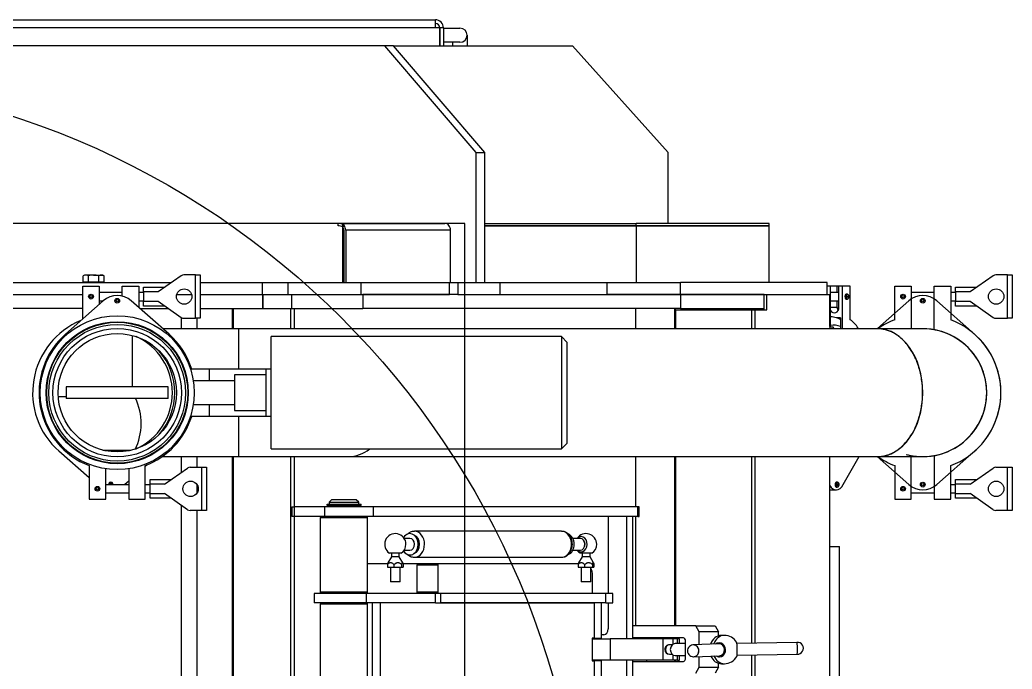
# Model space of a CAD drawing. Extents: x -681219 to -550379, y -242630 to -158199.
# Drawn here: x -602339 to -601501, y -232383 to -231834 of the extents above; entities that cross this region are included whole.
import ezdxf
from ezdxf.lldxf.tags import DXFTag

# ---------------------------------------------------------------- set-up
doc = ezdxf.new("R2010")
doc.units = 0
doc.header["$LTSCALE"] = 1000
doc.linetypes.add('DASHED2', pattern=[9.525, 6.35, -3.175])
doc.layers.get('0').update_dxf_attribs({"linetype": 'CONTINUOUS'})
doc.layers.add('center', color=253, linetype='CENTER2')
doc.layers.add('interface', color=251, linetype='DASHED2')
tags = doc.linetypes.add('CENTER2', pattern=[28.575, 19.05, -3.175, 3.175, -3.175]).pattern_tags.tags
tags[10:11] = [DXFTag(74, 4), DXFTag(75, 0), DXFTag(340, '0'), DXFTag(46, 0.0), DXFTag(50, 0.0), DXFTag(44, 0.0), DXFTag(45, 0.0)]
tags[8:9] = [DXFTag(74, 4), DXFTag(75, 0), DXFTag(340, '0'), DXFTag(46, 0.0), DXFTag(50, 0.0), DXFTag(44, 0.0), DXFTag(45, 0.0)]
tags[6:7] = [DXFTag(74, 4), DXFTag(75, 0), DXFTag(340, '0'), DXFTag(46, 0.0), DXFTag(50, 0.0), DXFTag(44, 0.0), DXFTag(45, 0.0)]
tags[4:5] = [DXFTag(74, 4), DXFTag(75, 0), DXFTag(340, '0'), DXFTag(46, 0.0), DXFTag(50, 0.0), DXFTag(44, 0.0), DXFTag(45, 0.0)]

# ---------------------------------------------------------------- blocks, each defined once
blk = doc.blocks.new('CYPJ15001B0001XY_A_CYPJ1000_V_1')
at = {"color": 0, "linetype": 'ByBlock', "lineweight": -2}
for p, q in [((-731.55, 1061.09), (-694.9, 1061.09)), ((-731.55, 1057.09), (-731.55, 1061.09)), ((-694.9, 1057.09), (-731.55, 1057.09)), ((-731.55, 1057.09), (-731.55, 1047.35)), ((-694.9, 1061.09), (-694.9, 1057.09)), ((-694.9, 1047.35), (-694.9, 1057.09)), ((-569.1, 1057.09), (-569.1, 1061.09)), ((-569.1, 1061.09), (-532.45, 1061.09)), ((-569.1, 1047.35), (-569.1, 1057.09)), ((-532.45, 1057.09), (-569.1, 1057.09)), ((-532.45, 1061.09), (-532.45, 1057.09)), ((-532.45, 1057.09), (-532.45, 1047.35)), ((-730.83, 1045.05), (-717.23, 1025.63)), ((-709.23, 1025.63), (-695.62, 1045.05)), ((-554.77, 1025.63), (-568.38, 1045.05)), ((-533.17, 1045.05), (-546.77, 1025.63)), ((-721.23, 1013.34), (-721.23, 1031.34)), ((-705.23, 1031.34), (-705.23, 1013.34)), ((-558.77, 1013.34), (-558.77, 1031.34)), ((-542.77, 1031.34), (-542.77, 1013.34)), ((-717.23, 1025.63), (-717.23, 1013.34)), ((-681.43, 1029.38), (-709.68, 997.46)), ((-709.23, 1013.34), (-709.23, 1025.63)), ((-582.57, 1029.38), (-554.32, 997.46)), ((-554.77, 1025.63), (-554.77, 1013.34)), ((-546.77, 1013.34), (-546.77, 1025.63)), ((-722, 1009.34), (-693.6, 1009.34)), ((-722, 995.34), (-722, 1009.34)), ((-717.23, 1013.34), (-721.23, 1013.34)), ((-717.23, 1013.34), (-709.23, 1013.34)), ((-716.73, 1013.34), (-716.73, 1009.34)), ((-709.73, 1009.34), (-709.73, 1013.34)), ((-705.23, 1013.34), (-709.23, 1013.34)), ((-542, 1009.34), (-570.4, 1009.34)), ((-554.77, 1013.34), (-558.77, 1013.34)), ((-546.77, 1013.34), (-554.77, 1013.34)), ((-554.27, 1013.34), (-554.27, 1009.34)), ((-547.27, 1009.34), (-547.27, 1013.34)), ((-542.77, 1013.34), (-546.77, 1013.34)), ((-542, 995.34), (-542, 1009.34)), ((-685.12, 995.34), (-722, 995.34)), ((-716.73, 995.34), (-716.73, 975.95)), ((-578.88, 995.34), (-542, 995.34)), ((-547.27, 975.95), (-547.27, 995.34)), ((-686, 985.65), (-686, 947.28)), ((-578, 947.28), (-578, 985.65)), ((-722, 975.95), (-686, 975.95)), ((-722, 961.95), (-722, 975.95)), ((-709.68, 973.83), (-686.21, 947.31)), ((-542, 975.95), (-578, 975.95)), ((-554.32, 973.83), (-578, 947.08)), ((-542, 961.95), (-542, 975.95)), ((-693.6, 961.95), (-722, 961.95)), ((-570.4, 961.95), (-542, 961.95)), ((-686, 947.46), (-686, 500.57)), ((-578, 500.57), (-578, 947.46)), ((-554.32, 918.48), (-578, 931.86)), ((-693.6, 924.42), (-722, 924.42)), ((-722, 924.42), (-722, 917.42)), ((-715.14, 921.79), (-715.14, 920.92)), ((-711.14, 920.92), (-711.14, 921.79)), ((-722, 917.42), (-722, 914.82)), ((-722, 917.42), (-686, 917.42)), ((-722, 914.82), (-722, 913.33)), ((-704.01, 914.82), (-722, 914.82)), ((-716.73, 913.33), (-722, 913.33)), ((-722, 913.33), (-722, 907.72)), ((-716.73, 914.82), (-716.73, 907.72)), ((-709.73, 907.72), (-709.73, 914.82)), ((-704.01, 913.33), (-709.73, 913.33)), ((-704.01, 913.33), (-704.01, 907.72)), ((-695.26, 916.12), (-695.26, 912.66)), ((-695.26, 916.12), (-686, 916.12)), ((-556.32, 913.44), (-556.32, 912.57)), ((-552.32, 912.57), (-552.32, 913.44)), ((-502, 907), (-502, 915.2)), ((-257, 915.2), (-502, 915.2)), ((-725, 905), (-725, 781)), ((-715, 905), (-725, 905)), ((-687.25, 907.72), (-722, 907.72)), ((-722, 907.72), (-722, 905)), ((-715, 853.86), (-715, 907)), ((-687.98, 907), (-715, 907)), ((-696, 907.81), (-696, 907.72)), ((-686.38, 910.5), (-687.25, 910)), ((-687.25, 910), (-686, 910)), ((-687.25, 910), (-687.25, 907)), ((-686.38, 910.5), (-686, 910.5)), ((690.02, 907), (-578, 907)), ((-549.85, 907), (-549.85, 912.57)), ((-421.1, 879.35), (-420.19, 828.66)), ((-410.19, 828.84), (-411.1, 879.53)), ((-775, 856), (-775, 743.47)), ((-773, 856), (-775, 856)), ((-773, 856), (-773, 743.47)), ((-773, 743.47), (-773, 856)), ((-725, 856), (-773, 856)), ((-702, 853.86), (-715, 853.86)), ((-715, 851.62), (-715, 853.86)), ((-715, 851.62), (-715, 781)), ((-715, 781), (-715, 851.62)), ((-702, 851.62), (-715, 851.62)), ((-703, 843.56), (-703, 851.62)), ((-702.6, 849.56), (-703, 848.86)), ((-702, 844.09), (-702, 853.86)), ((-703, 841.82), (-703, 843.56)), ((-703, 843.56), (-702, 843.56)), ((-703, 781), (-703, 841.82)), ((-686, 844.09), (-702, 844.09)), ((-702, 841.37), (-702, 844.09)), ((-686, 841.37), (-702, 841.37)), ((-702, 777.15), (-702, 841.37)), ((-420.47, 844.09), (-578, 844.09)), ((-420.42, 841.37), (-578, 841.37)), ((-164.37, 844.09), (-410.46, 844.09)), ((-164.23, 841.37), (-410.42, 841.37)), ((-435, 810.25), (-430, 813.12)), ((-426.63, 813.12), (-430, 813.12)), ((-430, 813.12), (-430, 796.73)), ((-427, 818.11), (-427, 815.53)), ((-419.81, 813.5), (-418.9, 791.86)), ((-408.91, 792.28), (-409.82, 813.92)), ((-400, 813.12), (-403.37, 813.12)), ((-403, 815.53), (-403, 818.11)), ((-400, 796.73), (-400, 813.12)), ((-400, 813.12), (-395, 810.25)), ((-435, 793.86), (-435, 810.25)), ((-430, 796.73), (-435, 793.86)), ((-419.1, 796.73), (-430, 796.73)), ((-400, 796.73), (-409.09, 796.73)), ((-395, 793.86), (-400, 796.73)), ((-435, 793.86), (-435, 740.5)), ((-725, 719), (-725, 781)), ((-715, 781), (-725, 781)), ((-715, 719), (-715, 781)), ((-715, 781), (-715, 719)), ((-715, 781), (-703, 781)), ((-703, 781), (-703, 512.79)), ((-425, 783.55), (-425, 741.15)), ((-424, 780.14), (-424, 778.43)), ((-420, 780.14), (-424, 780.14)), ((-408, 785.27), (-422, 785.27)), ((-420, 785.27), (-420, 776.55)), ((-410, 776.55), (-410, 785.27)), ((-406, 780.14), (-410, 780.14)), ((-406, 778.43), (-406, 780.14)), ((-405, 741.15), (-405, 783.55)), ((-703, 776.57), (-686, 776.57)), ((-703, 776.28), (-686, 776.28)), ((-703, 775.98), (-686, 775.98)), ((-702, 777.15), (-702, 776.57)), ((-686, 777.15), (-702, 777.15)), ((-686, 776.57), (-702, 776.57)), ((-435, 777.15), (-578, 777.15)), ((-578, 776.57), (-435, 776.57)), ((-435, 776.57), (-578, 776.57)), ((-578, 776.28), (-435, 776.28)), ((-578, 775.98), (-435, 775.98)), ((-424, 777.15), (-425, 777.15)), ((-425, 776.57), (-424, 776.57)), ((-424, 776.57), (-425, 776.57)), ((-425, 776.28), (-424, 776.28)), ((-425, 775.98), (-424, 775.98)), ((-424, 778.43), (-424, 774.5)), ((-420, 778.43), (-424, 778.43)), ((-424, 774.5), (-424, 766.52)), ((-424, 774.5), (-419.33, 774.5)), ((-419, 774.09), (-419, 771.68)), ((-411, 771.68), (-411, 774.09)), ((-410.67, 774.5), (-406, 774.5)), ((-406, 778.43), (-410, 778.43)), ((-406, 778.43), (-406, 774.5)), ((-405, 777.15), (-406, 777.15)), ((-406, 776.57), (-405, 776.57)), ((-405, 776.57), (-406, 776.57)), ((-406, 776.28), (-405, 776.28)), ((-406, 775.98), (-405, 775.98)), ((-406, 774.5), (-406, 766.52)), ((-835, 770.66), (-925, 689.77)), ((-775, 770.66), (-835, 770.66)), ((-424, 766.52), (-424, 721.66)), ((-406, 766.52), (-424, 766.52)), ((-406, 766.52), (-406, 721.66)), ((-535.5, 746.11), (-535.5, 744.94)), ((-527.5, 746.11), (-535.5, 746.11)), ((-527.5, 744.94), (-527.5, 746.11)), ((-424, 752.75), (-425, 752.75)), ((-405, 752.75), (-406, 752.75)), ((-775, 615.85), (-775, 743.47)), ((-773, 743.47), (-775, 743.47)), ((-773, 615.85), (-773, 743.47)), ((-773, 743.47), (-773, 615.85)), ((-773, 743.47), (-725, 743.47)), ((-686, 743.31), (-703, 743.31)), ((-535.5, 743.31), (-578, 743.31)), ((-535.5, 744.94), (-535.5, 521.81)), ((-527.5, 744.94), (-535.5, 744.94)), ((-527.5, 744.94), (-527.5, 521.81)), ((-435, 743.31), (-527.5, 743.31)), ((-527.5, 740.5), (-424, 740.5)), ((-425, 741.15), (-425, 740.5)), ((-406, 740.5), (-167, 740.5)), ((-405, 741.15), (-405, 740.5)), ((-527.5, 735.35), (-424, 735.35)), ((-406, 735.35), (-167, 735.35)), ((-462.5, 723.98), (-462.5, 718.12)), ((-454.5, 723.98), (-462.5, 723.98)), ((-454.5, 718.12), (-454.5, 723.98)), ((-424, 721.66), (-406, 721.66)), ((-424, 706.54), (-424, 721.66)), ((-406, 721.66), (-406, 706.54)), ((-725, 628.65), (-725, 719)), ((-715, 719), (-725, 719)), ((-715, 628.65), (-715, 719)), ((-527.5, 720.04), (-462.5, 720.04)), ((-462.5, 718.12), (-462.5, 578.72)), ((-454.5, 718.12), (-462.5, 718.12)), ((-454.5, 720.04), (-432.5, 720.04)), ((-454.5, 718.12), (-454.5, 578.72)), ((-424.5, 714.33), (-454.5, 714.33)), ((-427.5, 716.21), (-427.5, 714.33)), ((-424.5, 708.47), (-424.5, 714.33)), ((-405.5, 714.33), (-405.5, 708.47)), ((-167.5, 714.33), (-405.5, 714.33)), ((-496.42, 706.24), (-496.42, 696.35)), ((-493.27, 704.64), (-496.42, 704.64)), ((-488.38, 707.54), (-493.27, 704.64)), ((-493.27, 704.64), (-493.27, 697.95)), ((-486.93, 707.96), (-484.7, 707.96)), ((-486.93, 706.75), (-484.7, 706.75)), ((-484.7, 706.75), (-484.7, 707.96)), ((-484.7, 700.09), (-484.7, 706.75)), ((-472.17, 705.3), (-484.7, 705.3)), ((-462.5, 706.79), (-477.5, 706.79)), ((-472.17, 705.3), (-472.17, 697.3)), ((-454.5, 578.72), (-454.5, 708.47)), ((-424.5, 708.47), (-454.5, 708.47)), ((-424.5, 708.47), (-424.5, 706.54)), ((-424.5, 706.54), (-405.5, 706.54)), ((-405.5, 706.79), (-406, 706.79)), ((-167.5, 708.47), (-405.5, 708.47)), ((-405.5, 706.54), (-405.5, 708.47)), ((-508.93, 696.56), (-508.93, 690.16)), ((-505.55, 700.21), (-505.89, 700.1)), ((-501.97, 700.1), (-502.31, 700.21)), ((-498.93, 690.16), (-498.93, 696.56)), ((-496.42, 697.95), (-493.27, 697.95)), ((-493.27, 697.95), (-488.38, 695.05)), ((-486.93, 700.09), (-484.7, 700.09)), ((-484.7, 694.63), (-484.7, 700.09)), ((-484.7, 697.3), (-472.17, 697.3)), ((-925, 538.7), (-925, 689.77)), ((-487.5, 694.76), (-487.5, 575.54)), ((-486.93, 694.63), (-484.7, 694.63)), ((-674.5, 685.44), (-679.5, 680.44)), ((-679.5, 680.44), (-584.5, 680.44)), ((-679.5, 680.44), (-679.5, 435.44)), ((-589.5, 685.44), (-674.5, 685.44)), ((-584.5, 680.44), (-589.5, 685.44)), ((-584.5, 435.44), (-584.5, 680.44)), ((-514.93, 680.57), (-514.93, 556.46)), ((-492.93, 556.46), (-492.93, 680.57)), ((-715, 628.65), (-725, 628.65)), ((-725, 593.14), (-725, 628.65)), ((-715, 593.14), (-715, 628.65)), ((-835, 615.85), (-925, 538.7)), ((-725, 615.85), (-835, 615.85)), ((-835, 608.64), (-835, 615.85)), ((-835, 608.64), (-925, 531.49)), ((-725, 608.64), (-835, 608.64)), ((-934, 600.85), (-925, 600.85)), ((-940, 580.85), (-940, 594.85)), ((-928, 594.85), (-928, 580.85)), ((-925, 588.85), (-928, 588.85)), ((-725, 586.85), (-769.2, 586.85)), ((-769.2, 586.85), (-769.2, 498.35)), ((-725, 511.5), (-725, 593.14)), ((-725, 593.14), (-715, 593.14)), ((-715, 593.14), (-715, 586.1)), ((-940.2, 580.85), (-940.2, 577.85)), ((-940.2, 580.85), (-925, 580.85)), ((-775, 495.75), (-775, 582.03)), ((-715, 586.1), (-725, 586.1)), ((-715, 511.5), (-715, 586.1)), ((-715, 586.1), (-715, 512.79)), ((-462.5, 578.72), (-462.5, 574.04)), ((-454.5, 578.72), (-462.5, 578.72)), ((-454.5, 574.04), (-454.5, 578.72)), ((-947, 27.65), (-947, 574.05)), ((-940.2, 574.05), (-947, 574.05)), ((-940.2, 577.85), (-925, 577.85)), ((-925, 577.84), (-940.2, 577.84)), ((-940.2, 577.84), (-940.2, 574.05)), ((-940.2, 574.05), (-940.2, 27.65)), ((-486.5, 576.54), (-487.5, 575.54)), ((-487.5, 575.54), (-487.5, 559.54)), ((-486.5, 558.54), (-486.5, 576.54)), ((-463.5, 576.54), (-486.5, 576.54)), ((-463.5, 576.54), (-463.5, 558.54)), ((-462.5, 575.54), (-463.5, 576.54)), ((-462.5, 574.04), (-462.5, 515.95)), ((-454.5, 574.04), (-462.5, 574.04)), ((-454.5, 574.04), (-454.5, 515.95)), ((-508.12, 558.85), (-509.32, 558.16)), ((-498.54, 558.16), (-499.74, 558.85)), ((-487.5, 559.54), (-487.5, 546.79)), ((-487.5, 559.54), (-486.5, 558.54)), ((-486.5, 558.54), (-463.5, 558.54)), ((-463.5, 558.54), (-462.5, 559.54)), ((-508.93, 552.62), (-508.93, 547.73)), ((-498.93, 547.73), (-498.93, 552.62)), ((-496.42, 545.2), (-496.42, 535.31)), ((-488.38, 546.5), (-493.27, 543.6)), ((-486.93, 546.92), (-484.7, 546.92)), ((-484.7, 545.71), (-486.93, 545.71)), ((-484.7, 545.71), (-484.7, 546.92)), ((-484.7, 539.05), (-484.7, 545.71)), ((-925, 538.7), (-925, 531.49)), ((-493.27, 543.6), (-496.42, 543.6)), ((-496.42, 536.91), (-493.27, 536.91)), ((-493.27, 543.6), (-493.27, 536.91)), ((-493.27, 536.91), (-488.38, 534.01)), ((-486.93, 539.05), (-484.7, 539.05)), ((-472.17, 544.25), (-484.7, 544.25)), ((-484.7, 533.59), (-484.7, 539.05)), ((-484.7, 536.25), (-472.17, 536.25)), ((-472.17, 544.25), (-472.17, 536.25)), ((-925, 531.49), (-925, 45.59)), ((-487.5, 533.72), (-487.5, 516.81)), ((-486.93, 533.59), (-484.7, 533.59)), ((-535.5, 521.81), (-535.5, 480.73)), ((-527.5, 521.81), (-535.5, 521.81)), ((-527.5, 521.81), (-527.5, 480.73)), ((-454.5, 527.48), (454.5, 527.48)), ((-389.5, 521), (-454.5, 521)), ((-725, 449.88), (-725, 511.5)), ((-715, 511.5), (-725, 511.5)), ((-715, 512.79), (-703, 512.79)), ((-715, 449.88), (-715, 511.5)), ((-703, 452.47), (-703, 512.79)), ((-537.8, 483.12), (-537.8, 511.32)), ((-536.6, 511.32), (-537.8, 511.32)), ((-536.6, 483.12), (-536.6, 511.32)), ((-526.5, 516.81), (-527.5, 515.81)), ((-526.5, 476.81), (-526.5, 516.81)), ((-463.5, 516.81), (-526.5, 516.81)), ((-463.5, 516.81), (-463.5, 476.81)), ((-462.5, 515.81), (-463.5, 516.81)), ((-462.5, 515.95), (-462.5, 471.81)), ((-454.5, 515.95), (-462.5, 515.95)), ((-453.5, 516.81), (-454.5, 515.81)), ((-454.5, 515.95), (-454.5, 471.81)), ((-453.5, 476.81), (-453.5, 516.81)), ((-390.5, 516.81), (-453.5, 516.81)), ((-539.5, 509.31), (-541.5, 507.31)), ((-541.5, 507.31), (-541.5, 486.31)), ((-539.5, 484.31), (-539.5, 509.31)), ((-537.8, 509.31), (-539.5, 509.31)), ((-536.5, 508.76), (-536.6, 508.76)), ((-536.5, 484.31), (-536.5, 509.31)), ((-535.5, 509.31), (-536.5, 509.31)), ((-775, 495.75), (-775, -495.75)), ((-775, 495.75), (-725, 495.75)), ((-771.89, 495.96), (-773.3, 497.04)), ((-769.2, 498.35), (-725, 498.35)), ((-769.2, 496.81), (-725, 496.81)), ((-686, 500.57), (-686, 407.94)), ((-578, 407.94), (-578, 500.57)), ((-773, 491.87), (-775, 491.87)), ((-541.5, 486.31), (-539.5, 484.31)), ((-539.5, 484.31), (-537.8, 484.31)), ((-537.8, 482.76), (-537.8, 483.12)), ((-537.8, 483.12), (-536.6, 483.12)), ((-536.6, 482.76), (-537.8, 482.76)), ((-536.6, 484.86), (-536.5, 484.86)), ((-536.6, 482.76), (-536.6, 483.12)), ((-536.5, 484.31), (-535.5, 484.31)), ((-535.5, 480.73), (-535.5, 454.7)), ((-527.5, 480.73), (-535.5, 480.73)), ((-527.5, 480.73), (-527.5, 454.7)), ((-527.5, 477.81), (-526.5, 476.81)), ((-463.5, 476.81), (-462.5, 477.81)), ((-454.5, 477.81), (-453.5, 476.81)), ((-526.5, 476.81), (-463.5, 476.81)), ((-462.5, 471.81), (-454.5, 471.81)), ((-453.5, 476.81), (-390.5, 476.81)), ((-715, 452.47), (-703, 452.47)), ((-686, 455.19), (-703, 455.19)), ((-703, 428.33), (-703, 452.47)), ((-535.5, 455.19), (-578, 455.19)), ((-535.5, 454.7), (-527.5, 454.7)), ((-535.5, 452.91), (-535.5, 454.7)), ((-535.5, 452.91), (-527.5, 452.91)), ((-389.5, 455.19), (-527.5, 455.19)), ((-527.5, 454.7), (-527.5, 452.91)), ((-725, 428.17), (-725, 449.88)), ((-715, 449.88), (-725, 449.88)), ((-715, 428.17), (-715, 449.88)), ((-686, 452.13), (-703, 452.13)), ((-389.5, 452.13), (-578, 452.13)), ((-725, 375.44), (-725, 428.17)), ((-715, 428.17), (-725, 428.17)), ((-715, 428.33), (-703, 428.33)), ((-715, 375.44), (-715, 428.17)), ((-715, 375.24), (-715, 428.17)), ((-715, 428.17), (-703, 428.17)), ((-703, 375.44), (-703, 428.17)), ((-584.5, 435.44), (-679.5, 435.44)), ((-652, 435.44), (-652, 431.16)), ((-632, 431.16), (-652, 431.16)), ((-652, 431.16), (-652, 383.37)), ((-647, 431.16), (-647, 404.44)), ((-612, 431.16), (-632, 431.16)), ((-617, 404.44), (-617, 431.16)), ((-612, 435.44), (-612, 431.16)), ((-612, 431.16), (-612, 383.37)), ((-686, 403.64), (-703, 403.64)), ((-686, 402.87), (-703, 402.87)), ((-686, 407.94), (-652.19, 407.94)), ((-686, 407.94), (-652, 407.94)), ((-686, 407.94), (-686, 344.01)), ((-647, 404.44), (-617, 404.44)), ((-642, 404.44), (-642, 369.67)), ((-622, 369.68), (-622, 404.44)), ((-612, 407.94), (-578, 407.94)), ((-611.71, 407.94), (-578, 407.94)), ((-578, 343.39), (-578, 407.94)), ((715, 403.64), (-578, 403.64)), ((715, 402.87), (-578, 402.87)), ((-642, 383.37), (-652, 383.37)), ((-652, 383.37), (-652, 367.29)), ((-612, 383.37), (-622, 383.37)), ((-612, 383.37), (-612, 367.29)), ((-569.1, 376.88), (-569.1, 380.88)), ((-569.1, 380.88), (-532.45, 380.88)), ((-532.45, 380.88), (-532.45, 376.88)), ((-731.55, 375.44), (-694.9, 375.44)), ((-731.55, 371.44), (-731.55, 375.44)), ((-694.9, 371.44), (-731.55, 371.44)), ((-731.55, 371.44), (-731.55, 361.7)), ((-694.9, 375.44), (-694.9, 371.44)), ((-694.9, 372.68), (-686, 372.68)), ((-694.9, 361.7), (-694.9, 371.44)), ((-578, 372.68), (-569.1, 372.68)), ((-569.1, 367.14), (-569.1, 376.88)), ((-532.45, 376.88), (-569.1, 376.88)), ((-554.53, 372.68), (-547.02, 372.68)), ((-532.45, 376.88), (-532.45, 367.14)), ((-532.45, 372.68), (715, 372.68)), ((-715, 355.68), (-715, 368.19)), ((-715, 355.68), (-715, 368.19)), ((-554.77, 345.42), (-568.38, 364.85)), ((-533.17, 364.85), (-546.77, 345.42)), ((-730.83, 359.41), (-717.23, 339.98)), ((-709.23, 339.98), (-695.62, 359.41)), ((-695.59, 359.47), (-686, 359.47)), ((-578, 359.47), (-564.61, 359.47)), ((-536.94, 359.47), (715, 359.47)), ((-725, -450.41), (-725, 351.09)), ((-721.23, 327.7), (-721.23, 345.7)), ((-681.43, 349.18), (-709.68, 317.25)), ((-705.23, 345.7), (-705.23, 327.7)), ((-703, 324.8), (-703, 348.88)), ((-637, 348.44), (-637, 262.44)), ((-627, 348.44), (-637, 348.44)), ((-627, 348.44), (-627, 262.44)), ((-558.77, 333.14), (-558.77, 351.14)), ((-554.77, 345.42), (-554.77, 333.14)), ((-546.77, 333.14), (-546.77, 345.42)), ((-542.77, 351.14), (-542.77, 333.14)), ((-717.23, 339.98), (-717.23, 327.7)), ((-709.23, 327.7), (-709.23, 339.98)), ((-717.23, 327.7), (-721.23, 327.7)), ((-717.23, 327.7), (-709.23, 327.7)), ((-716.73, 327.7), (-716.73, 323.7)), ((-709.73, 323.7), (-709.73, 327.7)), ((-705.23, 327.7), (-709.23, 327.7)), ((-571.02, 330.68), (-569.65, 329.14)), ((-542, 329.14), (-570.4, 329.14)), ((-554.77, 333.14), (-558.77, 333.14)), ((-546.77, 333.14), (-554.77, 333.14)), ((-554.27, 333.14), (-554.27, 329.14)), ((-547.27, 329.14), (-547.27, 333.14)), ((-542.77, 333.14), (-546.77, 333.14)), ((-542, 315.14), (-542, 329.14)), ((-722, 323.7), (-703.97, 323.7)), ((-722, 309.7), (-722, 323.7)), ((-680.4, 318), (-637, 318)), ((-583.5, 293.28), (-583.5, 316.82)), ((-567.73, 315.14), (-542, 315.14)), ((-557.26, 315.14), (-554.32, 311.81)), ((-554.27, 315.14), (-554.27, 295.74)), ((-547.27, 295.74), (-547.27, 315.14)), ((-713.64, 309.7), (-722, 309.7)), ((-716.73, 309.7), (-716.73, 290.3)), ((-730.71, 294.41), (-731.4, 293.22)), ((-725.6, 294.41), (-730.71, 294.41)), ((-725.6, 289.97), (-725.6, 294.41)), ((-709.73, 290.3), (-709.73, 293.68)), ((-709.68, 293.63), (-681.43, 261.7)), ((-542, 295.74), (-567.73, 295.74)), ((-542, 281.74), (-542, 295.74)), ((-731.4, 285.52), (-731.4, 293.22)), ((-731.4, 285.52), (-731.4, 277.83)), ((-725.6, 289.97), (-730.71, 289.97)), ((-725, 292.82), (-725.6, 292.82)), ((-725.6, 281.08), (-725.6, 289.97)), ((-722, 290.3), (-706.74, 290.3)), ((-722, 276.3), (-722, 290.3)), ((-731.4, 277.83), (-730.71, 276.64)), ((-725.6, 281.08), (-730.71, 281.08)), ((-725.6, 276.64), (-730.71, 276.64)), ((-725.6, 276.64), (-725.6, 281.08)), ((-725.6, 278.22), (-725, 278.22)), ((-560.03, 281.74), (-582.57, 256.26)), ((-570.4, 281.74), (-542, 281.74)), ((-694.35, 276.3), (-722, 276.3)), ((-715, -428.47), (-715, 276.3)), ((-715, -428.47), (-715, 276.3)), ((-703, 276.3), (-703, -281.72)), ((-637, 262.44), (-627, 262.44)), ((-628.5, 262.44), (-628.5, 255.56))]:
    blk.add_line(p, q, dxfattribs=at)
for centre, radius in [((-713.23, 1047.58), 6.5), ((-550.77, 1047.58), 6.5), ((-709.68, 985.65), 2), ((-709.68, 985.65), 1), ((-554.32, 985.65), 2), ((-554.32, 985.65), 1), ((-713.14, 968.95), 2), ((-713.14, 968.95), 1), ((-550.86, 968.95), 2), ((-550.86, 968.95), 1), ((-632, 305.44), 65), ((-550.77, 367.38), 6.5), ((-713.23, 361.94), 6.5), ((-632, 305.44), 60), ((-632, 305.44), 59.5), ((-632, 305.44), 57.75), ((-632, 305.44), 54.25), ((-632, 305.44), 50), ((-709.68, 305.44), 2), ((-709.68, 305.44), 1), ((-713.14, 283.3), 2), ((-550.86, 288.74), 2), ((-550.86, 288.74), 1), ((-713.14, 283.3), 1), ((-200, 0), 282.5)]:
    blk.add_circle(centre, radius, dxfattribs=at)
for centre, radius, start, end in [((-632, 985.65), 66, 41.50462, 158.95847), ((-632, 985.65), 66, 21.04153, 138.49538), ((-727.55, 1047.35), 4, 180, 215), ((-698.9, 1047.35), 4, 325, 0), ((-632, 985.65), 54, 0, 180.17158), ((-632, 985.65), 54, 0.01849, 180), ((-632, 985.65), 54, 0, 180.415), ((-565.1, 1047.35), 4, 180, 215), ((-536.45, 1047.35), 4, 325, 0), ((-696.33, 985.65), 17.83, 138.49538, 221.50462), ((-567.67, 985.65), 17.83, 318.49538, 41.50462), ((-632, 985.65), 54, 344.99416, 0), ((-632, 985.65), 54, 346.07262, 0), ((-632, 985.65), 66, 201.04153, 214.18742), ((-632, 985.65), 66, 324.90165, 338.95847), ((-416.11, 879.79), 5, 356.93243, 185.12095), ((-690.94, 845.56), 11.65, 159.91535, 189.99218), ((-415, 818.11), 12, 120.6507, 180), ((-415, 818.11), 12, 0, 61.40268), ((-413.89, 791.92), 5, 172.74318, 270.96787), ((-413.89, 791.92), 5, 270.96787, 12.09075), ((-415, 771.68), 4, 180, 270.96787), ((-415, 771.68), 4, 270.96787, 0), ((-503.93, 701.3), 9, 90, 236.23126), ((-503.93, 701.3), 9, 33.38005, 90), ((-503.93, 701.3), 9, 303.76874, 326.61995), ((-934, 594.85), 6, 0, 180), ((-940.2, 574.05), 6.8, 90, 180), ((-770.27, 581.92), 4.73, 129.81871, 178.72689), ((-940.2, 574.05), 3.8, 90, 180), ((-503.93, 540.25), 9, 90, 326.61995), ((-503.93, 540.25), 9, 33.38005, 90), ((-766.12, 491.82), 8.88, 143.96765, 179.6862), ((-764.84, 491.85), 8.16, 149.72961, 179.8365), ((-727.55, 361.7), 4, 180, 215), ((-698.9, 361.7), 4, 325, 0), ((-632, 305.44), 66, 107.6397, 138.49538), ((-632, 305.44), 66, 21.04153, 72.3603), ((-565.1, 367.14), 4, 180, 215), ((-536.45, 367.14), 4, 325, 0), ((-632, 300), 52, 24.38922, 155.61078), ((-632, 300), 54, 49.3352, 130.6648), ((-606, 275.95), 49.68, 63.66569, 115.65047), ((-696.33, 305.44), 17.83, 138.49538, 221.50462), ((-554.32, 300), 2, 88.56505, 271.43495), ((-727.41, 292.19), 3.98, 146.0398, 213.95729), ((-554.32, 300), 1, 87.12919, 272.87081), ((-727.41, 278.86), 3.98, 146.04286, 213.96005), ((-632, 305.44), 66, 221.50462, 338.95847), ((-632, 300), 66, 202.48159, 318.49538)]:
    blk.add_arc(centre, radius, start, end, dxfattribs=at)
for centre, major_axis, ratio, start_param, end_param in [((-632, 947.46), (-54, 0), 0.707107, 3.141593, 6.283185), ((-632, 912.57), (66, 0), 0.5, -3.738276, -3.508837), ((-713.14, 921.79), (-2, 0), 0.5, 0, 3.142203), ((-713.14, 920.92), (-2, 0), 0.5, 0, 3.141593), ((-704.01, 910.92), (-4.5, 0), 0.866025, 2.177435, 4.712389), ((-704.01, 917.23), (-4.5, 0), 0.866025, 1.570796, 2.199683), ((-632, 907.81), (-64, 0), 0.5, -0.262782, -0.1521), ((-632, 910.41), (57, 0), 0.5, 2.939716, 3.235887), ((-554.32, 913.44), (-2, 0), 0.5, 0, 3.142203), ((-567.67, 912.57), (-17.83, 0), 0.5, 2.466333, 3.865985), ((-632, 907.81), (64, 0), 0.5, 2.989492, 3.141593), ((-554.32, 912.57), (-2, 0), 0.5, 0, 3.141593), ((-416.1, 879.44), (-5, -0.09), 0.086556, 3.141593, 6.283185), ((-415.19, 828.46), (-6, -0.11), 0.086556, 3.292651, 6.132127), ((-415, 818.11), (12, 0), 0.819436, 3.141593, 4.317053), ((-415, 815.53), (12, 0), 0.819436, 3.141593, 4.341706), ((-414.81, 813.71), (5.99, 0.25), 0.905993, 0, 3.727278), ((-414.81, 813.71), (-5, -0.21), 0.905993, 3.141593, 6.283185), ((-414.81, 813.71), (5.99, 0.25), 0.905993, 5.6975, 6.283185), ((-415, 818.11), (-12, 0), 0.819436, 2.03528, 3.141593), ((-415, 815.53), (12, 0), 0.819436, 5.18687, 6.283185), ((-413.9, 792.07), (5, 0.21), 0.905993, 0, 3.141593), ((-413.9, 792.07), (-4.98, -0.21), 0.905993, 3.29482, 6.129958), ((-422, 783.55), (-3, 0), 0.57317, 4.712389, 6.283185), ((-408, 783.55), (-3, 0), 0.57317, 3.141593, 4.712389), ((-415, 776.55), (5, 0), 0.819436, 3.141593, 6.283185), ((-415, 771.68), (4, 0), 0.819436, 3.141593, 6.283185), ((-432.5, 716.21), (-5, 0), 0.765726, 3.141593, 4.712389), ((-477.5, 700.35), (10, 0), 0.643167, 1.570796, 2.265314), ((-503.93, 697.28), (-6.45, 0), 0.768569, 2.458484, 6.283185), ((-503.93, 697.28), (-6.45, 0), 0.768569, 0, 0.683108), ((-503.93, 696.56), (-5, 0), 0.768569, 3.141593, 6.283185), ((-503.93, 697.28), (-4.14, 0), 0.768569, 4.310619, 5.114159), ((-503.93, 680.57), (11, 0), 0.768569, 0, 3.141593), ((-503.93, 684.41), (9, 0), 0.768569, 0.267007, 2.889763), ((-769.2, 582.41), (-5.8, 0), 0.766044, 4.712389, 5.497787), ((-503.93, 556.46), (11, 0), 0.768569, 0, 3.138047), ((-503.93, 552.62), (9, 0), 0.768569, 0, 4.031794), ((-503.93, 554.54), (-8, 0), 0.768569, 3.414354, 6.010424), ((-503.93, 552.62), (-5, 0), 0.768569, 3.141593, 6.283185), ((-503.93, 554.54), (-7, 0), 0.768569, 4.070362, 5.354416), ((-503.93, 556.46), (11, 0), 0.768569, 6.27004, 6.283185), ((-503.93, 552.62), (9, 0), 0.768569, 5.392984, 6.283185), ((-632, 500.57), (-54, 0), 0.707107, 3.141593, 3.637306), ((-632, 500.57), (-54, 0), 0.707107, 3.141593, 3.637306), ((-769.2, 493.9), (-5.8, 0), 0.766044, 4.712389, 5.497787), ((-769.2, 493.9), (-3.8, 0), 0.766044, 4.712389, 5.497787)]:
    blk.add_ellipse(centre, major_axis=major_axis, ratio=ratio, start_param=start_param, end_param=end_param, dxfattribs=at)
for centre in [(-713.14, 922.65), (-554.32, 914.3)]:
    blk.add_ellipse(centre, major_axis=(1, 0), ratio=0.5, dxfattribs=at)
blk.add_rational_spline([(-578, 947.32), (-578.12, 1023.64), (-686, 1023.52), (-686, 947.28)], [0.998929286326, 0.333333524609, 0.333690429167, 1], degree=3, dxfattribs=at)
for points, knots in [([(-711.16, 921.79), (-711.15, 921.85), (-711.13, 922.05), (-711.28, 922.42), (-711.56, 922.78), (-711.99, 923.07), (-712.58, 923.26), (-713.32, 923.31), (-714.05, 923.17), (-714.62, 922.87), (-714.99, 922.44), (-715.12, 922.05), (-715.13, 921.84), (-715.14, 921.79)], [0, 0, 0, 0, 0.03148, 0.118, 0.199025, 0.288207, 0.400246, 0.530591, 0.662281, 0.785079, 0.88313, 0.971403, 1, 1, 1, 1]), ([(-552.35, 913.44), (-552.34, 913.5), (-552.32, 913.7), (-552.47, 914.07), (-552.75, 914.43), (-553.18, 914.72), (-553.77, 914.91), (-554.51, 914.97), (-555.24, 914.82), (-555.81, 914.52), (-556.18, 914.09), (-556.31, 913.7), (-556.32, 913.5), (-556.32, 913.44)], [0, 0, 0, 0, 0.03148, 0.118, 0.199025, 0.288207, 0.400246, 0.530591, 0.662281, 0.785079, 0.88313, 0.971403, 1, 1, 1, 1]), ([(-688, 907), (-687.96, 907), (-687.64, 907), (-686.81, 907), (-686.43, 906.99), (-686.01, 906.99)], [0.7580823, 0.7580823, 0.7580823, 0.7580823, 0.875, 0.875, 0.9453646, 0.9453646, 0.9453646, 0.9453646]), ([(-486.93, 706.75), (-487.36, 706.84), (-487.75, 706.93), (-488.19, 707.08), (-488.32, 707.13), (-488.45, 707.21), (-488.48, 707.24), (-488.53, 707.3), (-488.54, 707.33), (-488.54, 707.41), (-488.49, 707.47), (-488.32, 707.58), (-488.2, 707.63), (-487.9, 707.73), (-487.73, 707.78), (-487.35, 707.87), (-487.15, 707.91), (-486.93, 707.96)], [0, 0, 0, 0, 0.25, 0.25, 0.375, 0.375, 0.4375, 0.4375, 0.5, 0.5, 0.625, 0.625, 0.75, 0.75, 0.875, 0.875, 1, 1, 1, 1]), ([(-486.93, 700.09), (-487.36, 700.57), (-487.75, 701.07), (-488.19, 701.9), (-488.32, 702.19), (-488.45, 702.64), (-488.48, 702.8), (-488.53, 703.11), (-488.54, 703.26), (-488.54, 703.73), (-488.49, 704.04), (-488.32, 704.64), (-488.2, 704.93), (-487.9, 705.49), (-487.73, 705.75), (-487.35, 706.27), (-487.15, 706.51), (-486.93, 706.75)], [0, 0, 0, 0, 0.25, 0.25, 0.375, 0.375, 0.4375, 0.4375, 0.5, 0.5, 0.625, 0.625, 0.75, 0.75, 0.875, 0.875, 1, 1, 1, 1]), ([(-486.93, 694.63), (-487.36, 695.02), (-487.75, 695.43), (-488.19, 696.12), (-488.32, 696.36), (-488.45, 696.73), (-488.48, 696.85), (-488.53, 697.1), (-488.54, 697.23), (-488.54, 697.62), (-488.49, 697.87), (-488.32, 698.36), (-488.2, 698.6), (-487.9, 699.05), (-487.73, 699.27), (-487.35, 699.69), (-487.15, 699.89), (-486.93, 700.09)], [0, 0, 0, 0, 0.25, 0.25, 0.375, 0.375, 0.4375, 0.4375, 0.5, 0.5, 0.625, 0.625, 0.75, 0.75, 0.875, 0.875, 1, 1, 1, 1]), ([(-503.93, 689.72), (-504.77, 689.69), (-506.79, 689.57), (-510.28, 688.35), (-513.18, 685.91), (-514.78, 683.04), (-514.8, 681.34), (-514.79, 680.56)], [0, 0, 0, 0, 0.137451, 0.386309, 0.640176, 0.857473, 1, 1, 1, 1]), ([(-493.09, 680.35), (-493.07, 681.22), (-493.05, 682.98), (-494.61, 685.77), (-497.24, 688.1), (-500.63, 689.49), (-502.81, 689.66), (-503.93, 689.72)], [0, 0, 0, 0, 0.155307, 0.36859, 0.587837, 0.820521, 1, 1, 1, 1]), ([(-488.38, 695.06), (-488.3, 695.01), (-488.19, 694.96), (-487.9, 694.86), (-487.73, 694.81), (-487.35, 694.72), (-487.15, 694.68), (-486.93, 694.63)], [0.6356467, 0.6356467, 0.6356467, 0.6356467, 0.75, 0.75, 0.875, 0.875, 1, 1, 1, 1]), ([(-514.76, 556.48), (-514.78, 555.69), (-514.79, 553.99), (-513.73, 552.11), (-512.86, 551.09), (-512.71, 550.93)], [0, 0, 0, 0, 0.1443769, 0.3604191, 0.4016212, 0.4016212, 0.4016212, 0.4016212]), ([(-495.31, 550.75), (-495.11, 550.97), (-494.17, 552.04), (-493.1, 553.95), (-493.07, 555.61), (-493.08, 556.35)], [0.5884881, 0.5884881, 0.5884881, 0.5884881, 0.6455033, 0.8646088, 1, 1, 1, 1]), ([(-486.93, 545.71), (-487.36, 545.8), (-487.75, 545.89), (-488.19, 546.04), (-488.32, 546.09), (-488.45, 546.17), (-488.48, 546.2), (-488.53, 546.26), (-488.54, 546.29), (-488.54, 546.37), (-488.49, 546.43), (-488.32, 546.53), (-488.2, 546.59), (-487.9, 546.69), (-487.73, 546.74), (-487.35, 546.83), (-487.15, 546.87), (-486.93, 546.92)], [0, 0, 0, 0, 0.25, 0.25, 0.375, 0.375, 0.4375, 0.4375, 0.5, 0.5, 0.625, 0.625, 0.75, 0.75, 0.875, 0.875, 1, 1, 1, 1]), ([(-486.93, 539.05), (-487.36, 539.53), (-487.75, 540.03), (-488.19, 540.86), (-488.32, 541.15), (-488.45, 541.6), (-488.48, 541.76), (-488.53, 542.06), (-488.54, 542.22), (-488.54, 542.69), (-488.49, 543), (-488.32, 543.6), (-488.2, 543.89), (-487.9, 544.45), (-487.73, 544.71), (-487.35, 545.23), (-487.15, 545.47), (-486.93, 545.71)], [0, 0, 0, 0, 0.25, 0.25, 0.375, 0.375, 0.4375, 0.4375, 0.5, 0.5, 0.625, 0.625, 0.75, 0.75, 0.875, 0.875, 1, 1, 1, 1]), ([(-486.93, 533.59), (-487.36, 533.98), (-487.75, 534.39), (-488.19, 535.08), (-488.32, 535.32), (-488.45, 535.68), (-488.48, 535.81), (-488.53, 536.06), (-488.54, 536.19), (-488.54, 536.57), (-488.49, 536.83), (-488.32, 537.32), (-488.2, 537.56), (-487.9, 538.01), (-487.73, 538.23), (-487.35, 538.65), (-487.15, 538.85), (-486.93, 539.05)], [0, 0, 0, 0, 0.25, 0.25, 0.375, 0.375, 0.4375, 0.4375, 0.5, 0.5, 0.625, 0.625, 0.75, 0.75, 0.875, 0.875, 1, 1, 1, 1]), ([(-488.38, 534.01), (-488.3, 533.97), (-488.19, 533.92), (-487.9, 533.82), (-487.73, 533.77), (-487.35, 533.68), (-487.15, 533.64), (-486.93, 533.59)], [0.6356467, 0.6356467, 0.6356467, 0.6356467, 0.75, 0.75, 0.875, 0.875, 1, 1, 1, 1]), ([(-730.71, 289.97), (-730.92, 289.25), (-731.09, 288.52), (-731.33, 287.04), (-731.4, 286.27), (-731.4, 285.52)], [0, 0, 0, 0, 0.5, 0.5, 1, 1, 1, 1]), ([(-731.4, 285.52), (-731.4, 284.77), (-731.34, 284.03), (-731.1, 282.54), (-730.92, 281.8), (-730.71, 281.08)], [0, 0, 0, 0, 0.5, 0.5, 1, 1, 1, 1])]:
    blk.add_open_spline(points, degree=3, knots=knots, dxfattribs=at)
at = {"layer": 'center', "lineweight": -2, "ltscale": 5.097603}
blk.add_circle((-200, 0), 257.5, dxfattribs=at)
at = {"layer": 'interface', "ltscale": 10.848644}
for p, q in [((774.94, 599), (-775, 598.94)), ((-775, 598.94), (-775, -599))]:
    blk.add_line(p, q, dxfattribs=at)

msp = doc.modelspace()

# ---------------------------------------------------------------- linework, layer by layer
at = {"color": 4}
msp.add_circle((-602561.7373, -232581.3953), 700, dxfattribs=at)

# ---------------------------------------------------------------- block references
at = {"color": 4, "rotation": 270}
msp.add_blockref('CYPJ15001B0001XY_A_CYPJ1000_V_1', (-602561.7373, -232781.3953), dxfattribs=at)

doc.saveas('drawing.dxf')
